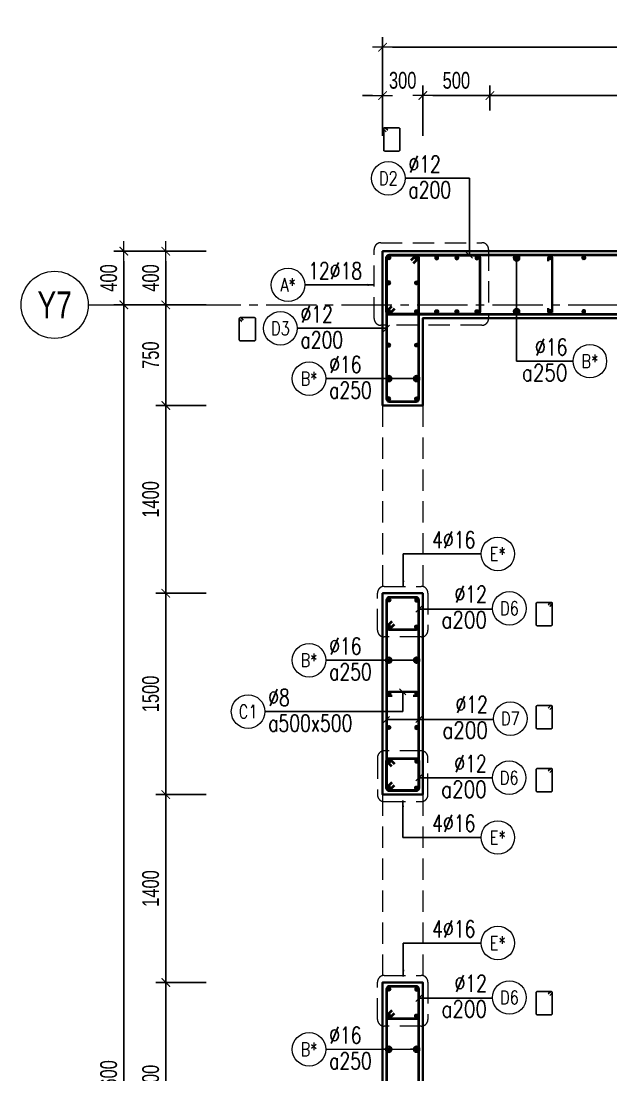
# Model space of a CAD drawing. Header units: millimetres. Extents: x 988833 to 1318015, y -9365 to 47591.
# Drawn here: x 1009907 to 1014300, y 39266 to 47120 of the extents above; entities that cross this region are included whole.
import ezdxf
from ezdxf.enums import TextEntityAlignment as Align

# ---------------------------------------------------------------- set-up
doc = ezdxf.new("R2010")
doc.units = ezdxf.units.MM
doc.header["$MEASUREMENT"] = 0
doc.linetypes.add('HIDDEN2', pattern=[4.7625, 3.175, -1.5875])
doc.linetypes.add('OF_Grid_1$0$CENTER2', pattern=[1.125, 0.75, -0.125, 0.125, -0.125])
doc.layers.get('0').update_dxf_attribs({"lineweight": 20})
doc.layers.get('Defpoints').update_dxf_attribs({"color": 151, "lineweight": 9})
for name, color, linetype, lineweight in [('KC-LEADER', 153, 'Continuous', 18), ('KC-THEP', 6, 'Continuous', 40), ('NDC_S_BEAM', 3, 'HIDDEN2', 20), ('NDC_S_DIM', 1, 'Continuous', 15), ('NDC_S_HIDDEN', 8, 'HIDDEN2', 13), ('NDC_S_LEADER', 1, 'Continuous', 15), ('NDC_S_REBAR', 4, 'Continuous', 35), ('NDC_S_STIRRUP', 4, 'Continuous', 40), ('NDC_S_VN TEXT', 7, 'Continuous', 20), ('NDC_S_WALL', 6, 'Continuous', 35), ('OF_Grid_1$0$NDC_S_AXIS', 5, 'OF_Grid_1$0$CENTER2', 13), ('OF_Grid_1$0$NDC_S_SYMBOL', 1, 'Continuous', 15), ('OF_Grid_1$0$NDC_S_TEXT SYMBOL', 7, 'Continuous', 20)]:
    doc.layers.add(name, color=color, linetype=linetype, lineweight=lineweight)
doc.layers.add('Ligature', color=1, linetype='Continuous')
doc.styles.add('NDC_ARIAL', font='arial.ttf', dxfattribs={"width": 0.85})
doc.styles.add('NDC_DIM', font='', dxfattribs={"width": 0.75})
doc.styles.add('NDC_EN TXT', font='romans.shx', dxfattribs={"width": 0.8})
doc.styles.add('OF_Grid_1$0$NDC_ANNO', font='', dxfattribs={"width": 0.8})
doc.styles.get('NDC_DIM').set_extended_font_data('Dotum')
doc.styles.get('OF_Grid_1$0$NDC_ANNO').set_extended_font_data('Dotum')
doc.dimstyles.new('NDC_1-50', dxfattribs={"dimscale": 50, "dimtxt": 2.5, "dimasz": 1, "dimexe": 1.5, "dimexo": 0, "dimgap": 0.8, "dimtad": 1, "dimdec": 0, "dimdsep": 46, "dimtxsty": 'NDC_ARIAL', "dimblk": 'DIMMARK', "dimcen": 49999.938995, "dimdle": 1.5, "dimclrd": 1, "dimclre": 1, "dimclrt": 3, "dimadec": 0, "dimazin": 0, "dimtfac": 1, "dimtdec": 0, "dimtix": 1, "dimtmove": 2, "dimatfit": 3, "dimfxl": 1, "dimarcsym": 0})
doc.dimstyles.new('NDC_dim_30', dxfattribs={"dimscale": 30, "dimtxt": 2.5, "dimasz": 1.5, "dimexe": 1.5, "dimexo": 2.5, "dimgap": 1, "dimtad": 1, "dimdec": 0, "dimzin": 0, "dimdsep": 46, "dimtxsty": 'NDC_DIM', "dimblk": 'DIMMARK', "dimcen": 0.09, "dimdle": 1.2, "dimclrd": 1, "dimclre": 1, "dimclrt": 3, "dimadec": 0, "dimazin": 0, "dimtfac": 1, "dimtdec": 0, "dimtix": 1, "dimtofl": 0, "dimtmove": 0, "dimatfit": 3, "dimfxl": 6, "dimfxlon": 1, "dimtolj": 1, "dimtzin": 0, "dimarcsym": 0})
doc.dimstyles.new('NDC_dim_50', dxfattribs={"dimscale": 50, "dimtxt": 2.5, "dimasz": 1.5, "dimexe": 1.5, "dimexo": 2.5, "dimgap": 1, "dimtad": 1, "dimdec": 0, "dimzin": 0, "dimdsep": 46, "dimtxsty": 'NDC_DIM', "dimblk": 'DIMMARK', "dimcen": 0.09, "dimdle": 1.2, "dimclrd": 1, "dimclre": 1, "dimclrt": 3, "dimadec": 0, "dimazin": 0, "dimtfac": 1, "dimtdec": 0, "dimtix": 1, "dimtofl": 0, "dimtmove": 0, "dimatfit": 3, "dimfxl": 6, "dimfxlon": 1, "dimtolj": 1, "dimtzin": 0, "dimarcsym": 0})

# ---------------------------------------------------------------- blocks, each defined once
blk = doc.blocks.new('THEP')
at = {"layer": 'KC-LEADER', "color": 6}
blk.add_circle((0, 0), 14, dxfattribs=at)
at = {"layer": 'KC-THEP'}
for p, q in [((-14, 0), (14, 0)), ((9.9, 9.9), (-9.9, -9.9)), ((-9.9, 9.9), (9.9, -9.9)), ((0, 14), (0, -14))]:
    blk.add_line(p, q, dxfattribs=at)
blk = doc.blocks.new('DIMMARK')
at = {"layer": 'NDC_S_DIM', "color": 1}
blk.add_line((-1.5, 0), (1, 0), dxfattribs=at)
at = {"layer": 'NDC_S_DIM', "color": 2, "const_width": 0.1}
blk.add_lwpolyline([(-0.42, -0.42), (0.42, 0.42)], dxfattribs=at)
blk = doc.blocks.new('*U10')
blk.add_circle((2.5, 0), 2.5)
at = {"layer": 'NDC_S_VN TEXT', "color": 3, "style": 'NDC_EN TXT'}
for tag, width, p in [('DK2', 0.75, (-0.85, 0.85)), ('KC2', 0.8, (-0.85, -2.97))]:
    blk.add_attdef(tag, text='', height=2.5, dxfattribs=dict(at, width=width)).set_placement(p, align=Align.RIGHT)
at = {"layer": 'NDC_S_VN TEXT', "color": 7, "style": 'NDC_EN TXT', "width": 0.8}
blk.add_attdef('SH3', text='', height=2, dxfattribs=at).set_placement((2.5, 0), align=Align.MIDDLE)
blk = doc.blocks.new('*U11')
blk.add_circle((-2.5, 0), 2.5)
at = {"layer": 'NDC_S_VN TEXT', "color": 3, "style": 'NDC_EN TXT', "width": 0.75}
for tag, p in [('DK1', (0.5, 0.85)), ('KC1', (0.5, -2.97))]:
    blk.add_attdef(tag, p, '', height=2.5, dxfattribs=at)
at = {"layer": 'NDC_S_VN TEXT', "color": 7, "style": 'NDC_EN TXT', "width": 0.8}
blk.add_attdef('SH2', text='', height=2, dxfattribs=at).set_placement((-2.5, 0), align=Align.MIDDLE)
blk = doc.blocks.new('*U13')
blk.add_circle((-2.5, 0), 2.5)
at = {"layer": 'NDC_S_VN TEXT', "color": 3, "style": 'NDC_EN TXT', "width": 0.75}
blk.add_attdef('DK1', (0.5, 0.85), '', height=2.5, dxfattribs=at)
at = {"layer": 'NDC_S_VN TEXT', "color": 7, "style": 'NDC_EN TXT', "width": 0.8}
blk.add_attdef('SH2', text='', height=2, dxfattribs=at).set_placement((-2.5, 0), align=Align.MIDDLE)
blk = doc.blocks.new('*D227')
at = {"layer": 'Defpoints', "color": 0, "transparency": 16777216}
for p in [(1012899, 46564.9), (1012599, 45404.9), (1012899, 44904.9)]:
    blk.add_point(p, dxfattribs=at)
at = {"layer": 'NDC_S_DIM', "color": 1, "lineweight": -2, "transparency": 16777216}
for p, q in [((1012599, 46264.9), (1012599, 46639.9)), ((1012899, 46264.9), (1012899, 46639.9)), ((1012524, 46564.9), (1012449, 46564.9)), ((1012974, 46564.9), (1013049, 46564.9))]:
    blk.add_line(p, q, dxfattribs=at)
at = {"layer": 'NDC_S_DIM', "color": 1, "lineweight": -2, "transparency": 16777216, "xscale": 75, "yscale": 75, "zscale": 75}
blk.add_blockref('DIMMARK', (1012599, 46564.9), dxfattribs=at)
at = {"layer": 'NDC_S_DIM', "color": 1, "lineweight": -2, "transparency": 16777216, "xscale": 75, "yscale": 75, "zscale": 75, "rotation": 180}
blk.add_blockref('DIMMARK', (1012899, 46564.9), dxfattribs=at)
at = {"layer": 'NDC_S_DIM', "color": 3, "transparency": 16777216, "insert": (1012749, 46677.5), "char_height": 125, "attachment_point": 5, "style": 'NDC_DIM'}
blk.add_mtext('\\A1;300', dxfattribs=at)
blk = doc.blocks.new('*D228')
at = {"layer": 'Defpoints', "color": 0, "transparency": 16777216}
for p in [(1013398.8, 46564.9), (1013398.8, 46328.1), (1012899, 44904.9)]:
    blk.add_point(p, dxfattribs=at)
at = {"layer": 'NDC_S_DIM', "color": 1, "lineweight": -2, "transparency": 16777216}
for p, q in [((1012899, 46264.9), (1012899, 46639.9)), ((1013398.8, 46453.1), (1013398.8, 46639.9)), ((1012974, 46564.9), (1013323.8, 46564.9))]:
    blk.add_line(p, q, dxfattribs=at)
at = {"layer": 'NDC_S_DIM', "color": 1, "lineweight": -2, "transparency": 16777216, "xscale": 75, "yscale": 75, "zscale": 75, "rotation": 180}
blk.add_blockref('DIMMARK', (1012899, 46564.9), dxfattribs=at)
at = {"layer": 'NDC_S_DIM', "color": 1, "lineweight": -2, "transparency": 16777216, "xscale": 75, "yscale": 75, "zscale": 75}
blk.add_blockref('DIMMARK', (1013398.8, 46564.9), dxfattribs=at)
at = {"layer": 'NDC_S_DIM', "color": 3, "transparency": 16777216, "insert": (1013148.9, 46677.5), "char_height": 125, "attachment_point": 5, "style": 'NDC_DIM'}
blk.add_mtext('\\A1;500', dxfattribs=at)
blk = doc.blocks.new('*D229')
at = {"layer": 'Defpoints', "color": 0, "transparency": 16777216}
for p in [(1015599, 46564.9), (1013398.8, 46328.1), (1015599, 44904.9)]:
    blk.add_point(p, dxfattribs=at)
at = {"layer": 'NDC_S_DIM', "color": 1, "lineweight": -2, "transparency": 16777216}
for p, q in [((1013398.8, 46453.1), (1013398.8, 46639.9)), ((1015599, 46264.9), (1015599, 46639.9)), ((1013473.8, 46564.9), (1015524, 46564.9))]:
    blk.add_line(p, q, dxfattribs=at)
at = {"layer": 'NDC_S_DIM', "color": 1, "lineweight": -2, "transparency": 16777216, "xscale": 75, "yscale": 75, "zscale": 75, "rotation": 180}
blk.add_blockref('DIMMARK', (1013398.8, 46564.9), dxfattribs=at)
at = {"layer": 'NDC_S_DIM', "color": 1, "lineweight": -2, "transparency": 16777216, "xscale": 75, "yscale": 75, "zscale": 75}
blk.add_blockref('DIMMARK', (1015599, 46564.9), dxfattribs=at)
at = {"layer": 'NDC_S_DIM', "color": 3, "transparency": 16777216, "insert": (1014498.9, 46677.5), "char_height": 125, "attachment_point": 5, "style": 'NDC_DIM'}
blk.add_mtext('\\A1;2200', dxfattribs=at)
blk = doc.blocks.new('*D220')
at = {"layer": 'Defpoints', "color": 0, "transparency": 16777216}
for p in [(1018899, 46925.2), (1012599, 45404.9), (1018899, 45404.9)]:
    blk.add_point(p, dxfattribs=at)
at = {"layer": 'NDC_S_DIM', "color": 1, "lineweight": -2, "transparency": 16777216}
for p, q in [((1012599, 46625.2), (1012599, 47000.2)), ((1018899, 46625.2), (1018899, 47000.2)), ((1012674, 46925.2), (1018824, 46925.2))]:
    blk.add_line(p, q, dxfattribs=at)
at = {"layer": 'NDC_S_DIM', "color": 1, "lineweight": -2, "transparency": 16777216, "xscale": 75, "yscale": 75, "zscale": 75, "rotation": 180}
blk.add_blockref('DIMMARK', (1012599, 46925.2), dxfattribs=at)
at = {"layer": 'NDC_S_DIM', "color": 1, "lineweight": -2, "transparency": 16777216, "xscale": 75, "yscale": 75, "zscale": 75}
blk.add_blockref('DIMMARK', (1018899, 46925.2), dxfattribs=at)
at = {"layer": 'NDC_S_DIM', "color": 3, "transparency": 16777216, "insert": (1015749, 47037.8), "char_height": 125, "attachment_point": 5, "style": 'NDC_DIM'}
blk.add_mtext('\\A1;6300', dxfattribs=at)
blk = doc.blocks.new('*U9')
blk.add_circle((2.5, 0), 2.5)
at = {"layer": 'NDC_S_VN TEXT', "color": 3, "style": 'NDC_EN TXT', "width": 0.75}
blk.add_attdef('DK2', text='', height=2.5, dxfattribs=at).set_placement((-0.85, 0.85), align=Align.RIGHT)
at = {"layer": 'NDC_S_VN TEXT', "color": 7, "style": 'NDC_EN TXT', "width": 0.8}
blk.add_attdef('SH3', text='', height=2, dxfattribs=at).set_placement((2.5, 0), align=Align.MIDDLE)
blk = doc.blocks.new('*U55')
at = {"layer": 'OF_Grid_1$0$NDC_S_SYMBOL'}
blk.add_line((5, 0), (9, 0), dxfattribs=at)
blk.add_circle((0, 0), 5, dxfattribs=at)
at = {"layer": 'OF_Grid_1$0$NDC_S_TEXT SYMBOL', "color": 7, "style": 'OF_Grid_1$0$NDC_ANNO', "width": 0.8}
blk.add_attdef('GRID', text='', height=4, rotation=270, dxfattribs=at).set_placement((0, 0), align=Align.MIDDLE)
blk = doc.blocks.new('*D212')
at = {"layer": 'Defpoints', "color": 0, "ltscale": 200, "transparency": 16777216}
for p in [(1010984.4, 45404.9), (1012599, 45404.9), (1012899, 45004.9)]:
    blk.add_point(p, dxfattribs=at)
at = {"layer": 'NDC_S_DIM', "color": 1, "lineweight": -2, "ltscale": 200, "transparency": 16777216}
for p, q in [((1011284.4, 45404.9), (1010909.4, 45404.9)), ((1010984.4, 45079.9), (1010984.4, 45329.9)), ((1011284.4, 45004.9), (1010909.4, 45004.9))]:
    blk.add_line(p, q, dxfattribs=at)
at = {"layer": 'NDC_S_DIM', "color": 1, "lineweight": -2, "ltscale": 200, "transparency": 16777216, "xscale": 75, "yscale": 75, "zscale": 75}
for p, rotation in [((1010984.4, 45404.9), 90), ((1010984.4, 45004.9), 270)]:
    blk.add_blockref('DIMMARK', p, dxfattribs=dict(at, rotation=rotation))
at = {"layer": 'NDC_S_DIM', "color": 3, "ltscale": 200, "transparency": 16777216, "insert": (1010871.9, 45204.9), "char_height": 125, "attachment_point": 5, "rotation": 90, "style": 'NDC_DIM'}
blk.add_mtext('\\A1;400', dxfattribs=at)
blk = doc.blocks.new('*D204')
at = {"layer": 'Defpoints', "color": 0, "ltscale": 200, "transparency": 16777216}
for p in [(1010671.8, 45004.9), (1012712.9, 45004.9), (1012713, 33405.2)]:
    blk.add_point(p, dxfattribs=at)
at = {"layer": 'NDC_S_DIM', "color": 1, "lineweight": -2, "ltscale": 200, "transparency": 16777216}
for p, q in [((1010971.8, 45004.9), (1010596.8, 45004.9)), ((1010671.8, 33480.2), (1010671.8, 44929.9)), ((1010971.8, 33405.2), (1010596.8, 33405.2))]:
    blk.add_line(p, q, dxfattribs=at)
at = {"layer": 'NDC_S_DIM', "color": 1, "lineweight": -2, "ltscale": 200, "transparency": 16777216, "xscale": 75, "yscale": 75, "zscale": 75}
for p, rotation in [((1010671.8, 45004.9), 90), ((1010671.8, 33405.2), 270)]:
    blk.add_blockref('DIMMARK', p, dxfattribs=dict(at, rotation=rotation))
at = {"layer": 'NDC_S_DIM', "color": 3, "ltscale": 200, "transparency": 16777216, "insert": (1010559.3, 39205), "char_height": 125, "attachment_point": 5, "rotation": 90, "style": 'NDC_DIM'}
blk.add_mtext('\\A1;11600', dxfattribs=at)
blk = doc.blocks.new('*D205')
at = {"layer": 'Defpoints', "color": 0, "ltscale": 200, "transparency": 16777216}
for p in [(1010671.8, 45404.9), (1012599, 45404.9), (1012712.9, 45004.9)]:
    blk.add_point(p, dxfattribs=at)
at = {"layer": 'NDC_S_DIM', "color": 1, "lineweight": -2, "ltscale": 200, "transparency": 16777216}
for p, q in [((1010971.8, 45404.9), (1010596.8, 45404.9)), ((1010671.8, 45079.9), (1010671.8, 45329.9)), ((1010971.8, 45004.9), (1010596.8, 45004.9))]:
    blk.add_line(p, q, dxfattribs=at)
at = {"layer": 'NDC_S_DIM', "color": 1, "lineweight": -2, "ltscale": 200, "transparency": 16777216, "xscale": 75, "yscale": 75, "zscale": 75}
for p, rotation in [((1010671.8, 45404.9), 90), ((1010671.8, 45004.9), 270)]:
    blk.add_blockref('DIMMARK', p, dxfattribs=dict(at, rotation=rotation))
at = {"layer": 'NDC_S_DIM', "color": 3, "ltscale": 200, "transparency": 16777216, "insert": (1010559.3, 45204.9), "char_height": 125, "attachment_point": 5, "rotation": 90, "style": 'NDC_DIM'}
blk.add_mtext('\\A1;400', dxfattribs=at)
blk = doc.blocks.new('*D199')
at = {"layer": 'Defpoints', "color": 0, "ltscale": 200, "transparency": 16777216}
for p in [(1010984.4, 39954.9), (1012871.2, 39954.9), (1012871.2, 38454.9)]:
    blk.add_point(p, dxfattribs=at)
at = {"layer": 'NDC_S_DIM', "color": 1, "lineweight": -2, "ltscale": 200, "transparency": 16777216}
for p, q in [((1011284.4, 39954.9), (1010909.4, 39954.9)), ((1010984.4, 38529.9), (1010984.4, 39879.9)), ((1011284.4, 38454.9), (1010909.4, 38454.9))]:
    blk.add_line(p, q, dxfattribs=at)
at = {"layer": 'NDC_S_DIM', "color": 1, "lineweight": -2, "ltscale": 200, "transparency": 16777216, "xscale": 75, "yscale": 75, "zscale": 75}
for p, rotation in [((1010984.4, 39954.9), 90), ((1010984.4, 38454.9), 270)]:
    blk.add_blockref('DIMMARK', p, dxfattribs=dict(at, rotation=rotation))
at = {"layer": 'NDC_S_DIM', "color": 3, "ltscale": 200, "transparency": 16777216, "insert": (1010871.9, 39204.9), "char_height": 125, "attachment_point": 5, "rotation": 90, "style": 'NDC_DIM'}
blk.add_mtext('\\A1;1500', dxfattribs=at)
blk = doc.blocks.new('*D200')
at = {"layer": 'Defpoints', "color": 0, "ltscale": 200, "transparency": 16777216}
for p in [(1010984.4, 41354.9), (1012871.2, 41354.9), (1012871.2, 39954.9)]:
    blk.add_point(p, dxfattribs=at)
at = {"layer": 'NDC_S_DIM', "color": 1, "lineweight": -2, "ltscale": 200, "transparency": 16777216}
for p, q in [((1011284.4, 41354.9), (1010909.4, 41354.9)), ((1010984.4, 40029.9), (1010984.4, 41279.9)), ((1011284.4, 39954.9), (1010909.4, 39954.9))]:
    blk.add_line(p, q, dxfattribs=at)
at = {"layer": 'NDC_S_DIM', "color": 1, "lineweight": -2, "ltscale": 200, "transparency": 16777216, "xscale": 75, "yscale": 75, "zscale": 75}
for p, rotation in [((1010984.4, 41354.9), 90), ((1010984.4, 39954.9), 270)]:
    blk.add_blockref('DIMMARK', p, dxfattribs=dict(at, rotation=rotation))
at = {"layer": 'NDC_S_DIM', "color": 3, "ltscale": 200, "transparency": 16777216, "insert": (1010871.9, 40654.9), "char_height": 125, "attachment_point": 5, "rotation": 90, "style": 'NDC_DIM'}
blk.add_mtext('\\A1;1400', dxfattribs=at)
blk = doc.blocks.new('*D201')
at = {"layer": 'Defpoints', "color": 0, "ltscale": 200, "transparency": 16777216}
for p in [(1010984.4, 42854.9), (1012871.2, 42854.9), (1012871.2, 41354.9)]:
    blk.add_point(p, dxfattribs=at)
at = {"layer": 'NDC_S_DIM', "color": 1, "lineweight": -2, "ltscale": 200, "transparency": 16777216}
for p, q in [((1011284.4, 42854.9), (1010909.4, 42854.9)), ((1010984.4, 41429.9), (1010984.4, 42779.9)), ((1011284.4, 41354.9), (1010909.4, 41354.9))]:
    blk.add_line(p, q, dxfattribs=at)
at = {"layer": 'NDC_S_DIM', "color": 1, "lineweight": -2, "ltscale": 200, "transparency": 16777216, "xscale": 75, "yscale": 75, "zscale": 75}
for p, rotation in [((1010984.4, 42854.9), 90), ((1010984.4, 41354.9), 270)]:
    blk.add_blockref('DIMMARK', p, dxfattribs=dict(at, rotation=rotation))
at = {"layer": 'NDC_S_DIM', "color": 3, "ltscale": 200, "transparency": 16777216, "insert": (1010871.9, 42104.9), "char_height": 125, "attachment_point": 5, "rotation": 90, "style": 'NDC_DIM'}
blk.add_mtext('\\A1;1500', dxfattribs=at)
blk = doc.blocks.new('*D202')
at = {"layer": 'Defpoints', "color": 0, "ltscale": 200, "transparency": 16777216}
for p in [(1010984.4, 44254.9), (1012871.2, 44254.9), (1012871.2, 42854.9)]:
    blk.add_point(p, dxfattribs=at)
at = {"layer": 'NDC_S_DIM', "color": 1, "lineweight": -2, "ltscale": 200, "transparency": 16777216}
for p, q in [((1011284.4, 44254.9), (1010909.4, 44254.9)), ((1010984.4, 42929.9), (1010984.4, 44179.9)), ((1011284.4, 42854.9), (1010909.4, 42854.9))]:
    blk.add_line(p, q, dxfattribs=at)
at = {"layer": 'NDC_S_DIM', "color": 1, "lineweight": -2, "ltscale": 200, "transparency": 16777216, "xscale": 75, "yscale": 75, "zscale": 75}
for p, rotation in [((1010984.4, 44254.9), 90), ((1010984.4, 42854.9), 270)]:
    blk.add_blockref('DIMMARK', p, dxfattribs=dict(at, rotation=rotation))
at = {"layer": 'NDC_S_DIM', "color": 3, "ltscale": 200, "transparency": 16777216, "insert": (1010871.9, 43554.9), "char_height": 125, "attachment_point": 5, "rotation": 90, "style": 'NDC_DIM'}
blk.add_mtext('\\A1;1400', dxfattribs=at)
blk = doc.blocks.new('*D203')
at = {"layer": 'Defpoints', "color": 0, "ltscale": 200, "transparency": 16777216}
for p in [(1010984.4, 45004.9), (1012712.9, 45004.9), (1012871.2, 44254.9)]:
    blk.add_point(p, dxfattribs=at)
at = {"layer": 'NDC_S_DIM', "color": 1, "lineweight": -2, "ltscale": 200, "transparency": 16777216}
for p, q in [((1011284.4, 45004.9), (1010909.4, 45004.9)), ((1010984.4, 44329.9), (1010984.4, 44929.9)), ((1011284.4, 44254.9), (1010909.4, 44254.9))]:
    blk.add_line(p, q, dxfattribs=at)
at = {"layer": 'NDC_S_DIM', "color": 1, "lineweight": -2, "ltscale": 200, "transparency": 16777216, "xscale": 75, "yscale": 75, "zscale": 75}
for p, rotation in [((1010984.4, 45004.9), 90), ((1010984.4, 44254.9), 270)]:
    blk.add_blockref('DIMMARK', p, dxfattribs=dict(at, rotation=rotation))
at = {"layer": 'NDC_S_DIM', "color": 3, "ltscale": 200, "transparency": 16777216, "insert": (1010871.9, 44629.9), "char_height": 125, "attachment_point": 5, "rotation": 90, "style": 'NDC_DIM'}
blk.add_mtext('\\A1;750', dxfattribs=at)

msp = doc.modelspace()

# ---------------------------------------------------------------- linework, layer by layer
at = {"layer": 'Ligature'}
for points in [[(1012625.8, 46294.8), (1012609.8, 46310.7, -0.668179), (1012615.6, 46324.7), (1012720.2, 46324.7, -0.414214), (1012728.4, 46316.5), (1012728.4, 46159.4, -0.414214), (1012720.2, 46151.2), (1012615.6, 46151.2, -0.414214), (1012607.4, 46159.4), (1012607.4, 46316.5, -0.668179), (1012621.4, 46322.3), (1012637.4, 46306.3)], [(1011550.2, 44880), (1011534.2, 44895.9, -0.668179), (1011540, 44909.9), (1011644.6, 44909.9, -0.414214), (1011652.8, 44901.7), (1011652.8, 44744.6, -0.414214), (1011644.6, 44736.4), (1011540, 44736.4, -0.414214), (1011531.8, 44744.6), (1011531.8, 44901.7, -0.668179), (1011545.7, 44907.5), (1011561.7, 44891.5)], [(1013845.1, 42757.1), (1013861, 42773.1, 0.668179), (1013855.2, 42787), (1013750.6, 42787, 0.414214), (1013742.5, 42778.9), (1013742.5, 42621.8, 0.414214), (1013750.6, 42613.6), (1013855.2, 42613.6, 0.414214), (1013863.4, 42621.8), (1013863.4, 42778.9, 0.668179), (1013849.5, 42784.6), (1013833.5, 42768.7)], [(1013845, 41988), (1013861, 42003.9, 0.668179), (1013855.2, 42017.9), (1013750.6, 42017.9, 0.414214), (1013742.4, 42009.7), (1013742.4, 41852.6, 0.414214), (1013750.6, 41844.4), (1013855.2, 41844.4, 0.414214), (1013863.4, 41852.6), (1013863.4, 42009.7, 0.668179), (1013849.4, 42015.5), (1013833.5, 41999.5)], [(1013845, 41519.4), (1013861, 41535.4, 0.668179), (1013855.2, 41549.3), (1013750.6, 41549.3, 0.414214), (1013742.4, 41541.1), (1013742.4, 41384, 0.414214), (1013750.6, 41375.9), (1013855.2, 41375.9, 0.414214), (1013863.4, 41384), (1013863.4, 41541.1, 0.668179), (1013849.4, 41546.9), (1013833.5, 41530.9)], [(1013845.1, 39857.1), (1013861, 39873.1, 0.668179), (1013855.2, 39887), (1013750.6, 39887, 0.414214), (1013742.5, 39878.9), (1013742.5, 39721.8, 0.414214), (1013750.6, 39713.6), (1013855.2, 39713.6, 0.414214), (1013863.4, 39721.8), (1013863.4, 39878.9, 0.668179), (1013849.5, 39884.6), (1013833.5, 39868.7)]]:
    msp.add_lwpolyline(points, format="xyb", dxfattribs=at)
at = {"layer": 'NDC_S_BEAM', "ltscale": 50}
for p, q in [((1012599, 44254.9), (1012599, 42854.9)), ((1012899, 44254.9), (1012899, 42854.9)), ((1012599, 41354.9), (1012599, 39954.9)), ((1012899, 41354.9), (1012899, 39954.9))]:
    msp.add_line(p, q, dxfattribs=at)
at = {"layer": 'NDC_S_HIDDEN', "ltscale": 50}
for points in [[(1012586.7, 45468.3), (1013338.9, 45468.3, -0.414214), (1013388.9, 45418.3), (1013388.9, 44902.5, -0.414214), (1013338.9, 44852.5), (1012586.7, 44852.5, -0.414214), (1012536.7, 44902.5), (1012536.7, 45418.3, -0.414214)], [(1012611.4, 42907), (1012887.2, 42907, -0.414214), (1012937.2, 42857), (1012937.2, 42579.4, -0.414214), (1012887.2, 42529.4), (1012611.4, 42529.4, -0.414214), (1012561.4, 42579.4), (1012561.4, 42857, -0.414214)], [(1012611.4, 41302.9), (1012887.2, 41302.9, 0.414214), (1012937.2, 41352.9), (1012937.2, 41630.4, 0.414214), (1012887.2, 41680.4), (1012611.4, 41680.4, 0.414214), (1012561.4, 41630.4), (1012561.4, 41352.9, 0.414214)], [(1012611.4, 40007), (1012887.2, 40007, -0.414214), (1012937.2, 39957), (1012937.2, 39679.4, -0.414214), (1012887.2, 39629.4), (1012611.4, 39629.4, -0.414214), (1012561.4, 39679.4), (1012561.4, 39957, -0.414214)]]:
    msp.add_lwpolyline(points, format="xyb", close=True, dxfattribs=at)
at = {"layer": 'NDC_S_REBAR'}
for points in [[(1013832.8, 45329.9), (1013832.8, 45354.9, -1), (1013862.8, 45354.9), (1013862.8, 44954.9, -1), (1013832.8, 44954.9), (1013832.8, 44979.9)], [(1012827.5, 42089.9), (1012852.5, 42089.9, 1), (1012852.5, 42119.9), (1012645.5, 42119.9, 1), (1012645.5, 42089.9), (1012670.5, 42089.9)]]:
    msp.add_lwpolyline(points, format="xyb", dxfattribs=at)
at = {"layer": 'NDC_S_STIRRUP'}
for points in [[(1018809, 44974.9), (1018849, 44934.9, 0.414214), (1018869, 44954.9), (1018869, 45354.9, 0.414214), (1018849, 45374.9), (1012649, 45374.9, 0.414214), (1012629, 45354.9), (1012629, 44954.9, 0.414214), (1012649, 44934.9), (1018849, 44934.9, 0.414214), (1018869, 44954.9), (1018829, 44994.9)], [(1012689, 44974.9), (1012649, 44934.9, -0.414214), (1012629, 44954.9), (1012629, 45354.9, -0.414214), (1012649, 45374.9), (1013302.5, 45374.9, -0.414214), (1013322.5, 45354.9), (1013322.5, 44954.9, -0.414214), (1013302.5, 44934.9), (1012649, 44934.9, -0.414214), (1012629, 44954.9), (1012669, 44994.9)], [(1012829, 45314.9), (1012869, 45354.9, 0.414214), (1012849, 45374.9), (1012649, 45374.9, 0.414214), (1012629, 45354.9), (1012629, 44304.9, 0.414214), (1012649, 44284.9), (1012849, 44284.9, 0.414214), (1012869, 44304.9), (1012869, 45354.9, 0.414214), (1012849, 45374.9), (1012809, 45334.9)], [(1012669, 41444.9), (1012629, 41404.9, 0.414214), (1012649, 41384.9), (1012849, 41384.9, 0.414214), (1012869, 41404.9), (1012869, 42804.9, 0.414214), (1012849, 42824.9), (1012649, 42824.9, 0.414214), (1012629, 42804.9), (1012629, 41404.9, 0.414214), (1012649, 41384.9), (1012689, 41424.9)], [(1012669, 42645.4), (1012629, 42605.4, 0.414214), (1012649, 42585.4), (1012849, 42585.4, 0.414214), (1012869, 42605.4), (1012869, 42804.9, 0.414214), (1012849, 42824.9), (1012649, 42824.9, 0.414214), (1012629, 42804.9), (1012629, 42605.4, 0.414214), (1012649, 42585.4), (1012689, 42625.4)], [(1012669, 41564.4), (1012629, 41604.4, -0.414214), (1012649, 41624.4), (1012849, 41624.4, -0.414214), (1012869, 41604.4), (1012869, 41404.9, -0.414214), (1012849, 41384.9), (1012649, 41384.9, -0.414214), (1012629, 41404.9), (1012629, 41604.4, -0.414214), (1012649, 41624.4), (1012689, 41584.4)], [(1012669, 38544.9), (1012629, 38504.9, 0.414214), (1012649, 38484.9), (1012849, 38484.9, 0.414214), (1012869, 38504.9), (1012869, 39904.9, 0.414214), (1012849, 39924.9), (1012649, 39924.9, 0.414214), (1012629, 39904.9), (1012629, 38504.9, 0.414214), (1012649, 38484.9), (1012689, 38524.9)], [(1012669, 39745.4), (1012629, 39705.4, 0.414214), (1012649, 39685.4), (1012849, 39685.4, 0.414214), (1012869, 39705.4), (1012869, 39904.9, 0.414214), (1012849, 39924.9), (1012649, 39924.9, 0.414214), (1012629, 39904.9), (1012629, 39705.4, 0.414214), (1012649, 39685.4), (1012689, 39725.4)]]:
    msp.add_lwpolyline(points, format="xyb", dxfattribs=at)
at = {"layer": 'NDC_S_WALL'}
msp.add_line((1012599, 41354.9), (1012899, 41354.9), dxfattribs=at)
for points in [[(1012899, 44254.9), (1012899, 44904.9), (1015599, 44904.9), (1015599, 33504.9), (1012899, 33504.9), (1012899, 34154.9), (1012599, 34154.9), (1012599, 33004.9), (1018899, 33004.9), (1018899, 33004.9), (1018899, 34154.9), (1018599, 34154.9), (1018599, 33504.9), (1018599, 33504.9), (1015899, 33504.9), (1015899, 44904.9), (1018599, 44904.9), (1018599, 44904.9), (1018599, 44254.9), (1018899, 44254.9), (1018899, 45404.9), (1018899, 45404.9), (1012599, 45404.9), (1012599, 44254.9)], [(1012599, 44254.9), (1012899, 44254.9)], [(1012899, 41354.9), (1012599, 41354.9), (1012599, 42854.9), (1012899, 42854.9), (1012899, 41354.9)], [(1012899, 38454.9), (1012599, 38454.9), (1012599, 39954.9), (1012899, 39954.9), (1012899, 38454.9)]]:
    msp.add_lwpolyline(points, dxfattribs=at)
at = {"layer": 'OF_Grid_1$0$NDC_S_AXIS', "ltscale": 500}
msp.add_line((1010606.5, 45004.9), (1020627.9, 45004.9), dxfattribs=at)

# ---------------------------------------------------------------- block references
at = {"layer": 'KC-THEP'}
for p, rotation in [((1012645.5, 45354.9), 189.6685644363809), ((1013597.8, 45354.9), 189.6685644363809), ((1013847.8, 45354.9), 189.6685644363809), ((1014097.8, 45354.9), 189.6685644363809), ((1012852.5, 45168.9), 9.66856443638095), ((1012852.5, 44954.9), 9.66856443638095), ((1013002.5, 44954.9), 9.66856443638095), ((1013152.5, 44954.9), 9.66856443638095), ((1013302.5, 44954.9), 9.66856443638095), ((1012852.5, 44704.9), 9.668564436380946), ((1012852.5, 44454.9), 9.668564436380946), ((1012852.5, 44304.9), 9.668564436380946), ((1012645.5, 42804.9), 189.6685644363809), ((1012852.5, 42604.9), 9.668564436380926), ((1012645.5, 42354.9), 189.6685644363809), ((1012645.5, 42104.9), 189.6685644363809), ((1012645.5, 41854.9), 189.6685644363809), ((1012645.5, 41604.9), 189.6685644363809), ((1012852.5, 41404.9), 9.668564436380946), ((1012645.5, 39904.9), 189.6685644363809), ((1012852.5, 39704.9), 9.668564436380926), ((1012645.5, 39454.9), 189.6685644363809)]:
    msp.add_blockref('THEP', p, dxfattribs=dict(at, rotation=rotation))
at = {"layer": 'KC-THEP', "xscale": -1}
for p, rotation in [((1012852.5, 45354.9), 170.331435563619), ((1013002.5, 45354.9), 170.331435563619), ((1013152.5, 45354.9), 170.331435563619), ((1013302.5, 45354.9), 170.331435563619), ((1012645.5, 45168.9), 350.3314355636191), ((1012645.5, 44954.9), 350.3314355636191), ((1013597.8, 44954.9), 350.3314355636191), ((1013847.8, 44954.9), 350.3314355636191), ((1014097.8, 44954.9), 350.3314355636191), ((1012645.5, 44704.9), 350.3314355636191), ((1012645.5, 44454.9), 350.3314355636191), ((1012645.5, 44304.9), 350.3314355636191), ((1012852.5, 42804.9), 170.331435563619), ((1012645.5, 42604.9), 350.3314355636191), ((1012852.5, 42354.9), 170.331435563619), ((1012852.5, 42104.9), 170.331435563619), ((1012852.5, 41854.9), 170.331435563619), ((1012852.5, 41604.9), 170.331435563619), ((1012645.5, 41404.9), 350.3314355636191), ((1012852.5, 39904.9), 170.331435563619), ((1012645.5, 39704.9), 350.3314355636191), ((1012852.5, 39454.9), 170.331435563619)]:
    msp.add_blockref('THEP', p, dxfattribs=dict(at, rotation=rotation))
at = {"layer": 'NDC_S_VN TEXT', "xscale": 50, "yscale": 50, "zscale": 50}
for name, p, values in [('*U11', (1012767.1, 45948.1), {'SH2': 'D2', 'DK1': '%%C12', 'KC1': 'a200'}), ('*U13', (1012020, 45153.8), {'SH2': 'A*', 'DK1': '12%%C18'}), ('*U11', (1011963.1, 44829.9), {'SH2': 'D3', 'DK1': '%%C12', 'KC1': 'a200'}), ('*U10', (1014018.4, 44585.2), {'SH3': 'B*', 'DK2': '%%C16', 'KC2': 'a250'}), ('*U11', (1012176.6, 44454.9), {'SH2': 'B*', 'DK1': '%%C16', 'KC1': 'a250'}), ('*U9', (1013332.9, 43148.5), {'SH3': 'E*', 'DK2': '4%%c16'}), ('*U10', (1013419.2, 42742.8), {'SH3': 'D6', 'DK2': '%%c12', 'KC2': 'a200'}), ('*U11', (1012176.6, 42356.2), {'SH2': 'B*', 'DK1': '%%C16', 'KC1': 'a250'}), ('*U11', (1011722.6, 41973.6), {'SH2': 'C1', 'DK1': '%%c8', 'KC1': 'a500x500'}), ('*U10', (1013425.7, 41921.1), {'SH3': 'D7', 'DK2': '%%c12', 'KC2': 'a200'}), ('*U10', (1013417.3, 41480.4), {'SH3': 'D6', 'DK2': '%%c12', 'KC2': 'a200'}), ('*U9', (1013332.9, 41035.4), {'SH3': 'E*', 'DK2': '4%%c16'}), ('*U9', (1013332.9, 40248.5), {'SH3': 'E*', 'DK2': '4%%c16'}), ('*U10', (1013419.2, 39842.8), {'SH3': 'D6', 'DK2': '%%c12', 'KC2': 'a200'}), ('*U11', (1012176.6, 39456.2), {'SH2': 'B*', 'DK1': '%%C16', 'KC1': 'a250'})]:
    msp.add_blockref(name, p, dxfattribs=at).add_auto_attribs(values)
at = {"layer": 'OF_Grid_1$0$NDC_S_AXIS'}
ref = msp.add_blockref('*U55', (1010156.5, 45004.9), dxfattribs=dict(at, xscale=50, yscale=50, zscale=50))
ref.add_attrib('GRID', 'Y7', dxfattribs={"layer": 'OF_Grid_1$0$NDC_S_TEXT SYMBOL', "color": 7, "height": 200, "style": 'OF_Grid_1$0$NDC_ANNO', "width": 0.8}).set_placement((1010156.5, 45004.9), align=Align.MIDDLE)

# ---------------------------------------------------------------- dimensions: what is measured, and where the dimension line sits
at = {"layer": 'NDC_S_DIM'}
for base, p2, picture, middle in [((1018899, 46925.2), (1018899, 45404.9), '*D220', (1015749, 47037.8)), ((1012899, 46564.9), (1012899, 44904.9), '*D227', (1012749, 46677.5))]:
    dim = msp.add_linear_dim(base=base, p1=(1012599, 45404.9), p2=p2, dimstyle='NDC_dim_50', dxfattribs=at)
    dim.commit()
    dim.dimension.update_dxf_attribs({"geometry": picture, "text_midpoint": middle})
for base, p1, p2, picture, middle in [((1013398.8, 46564.9), (1012899, 44904.9), (1013398.8, 46328.1), '*D228', (1013148.9, 46677.5)), ((1015599, 46564.9), (1013398.8, 46328.1), (1015599, 44904.9), '*D229', (1014498.9, 46677.5))]:
    dim = msp.add_linear_dim(base=base, p1=p1, p2=p2, dimstyle='NDC_dim_50', override={"dimtmove": 1}, dxfattribs=at)
    dim.commit()
    dim.dimension.update_dxf_attribs({"geometry": picture, "text_midpoint": middle})
at = {"layer": 'NDC_S_DIM', "ltscale": 200}
for base, p1, p2, picture, middle in [((1010671.8, 45404.9), (1012712.9, 45004.9), (1012599, 45404.9), '*D205', (1010559.3, 45204.9)), ((1010671.8, 45004.9), (1012713, 33405.2), (1012712.9, 45004.9), '*D204', (1010559.3, 39205)), ((1010984.4, 45004.9), (1012871.2, 44254.9), (1012712.9, 45004.9), '*D203', (1010871.9, 44629.9)), ((1010984.4, 44254.9), (1012871.2, 42854.9), (1012871.2, 44254.9), '*D202', (1010871.9, 43554.9)), ((1010984.4, 42854.9), (1012871.2, 41354.9), (1012871.2, 42854.9), '*D201', (1010871.9, 42104.9)), ((1010984.4, 41354.9), (1012871.2, 39954.9), (1012871.2, 41354.9), '*D200', (1010871.9, 40654.9)), ((1010984.4, 39954.9), (1012871.2, 38454.9), (1012871.2, 39954.9), '*D199', (1010871.9, 39204.9))]:
    dim = msp.add_linear_dim(base=base, p1=p1, p2=p2, angle=90, dimstyle='NDC_dim_50', override={"dimtmove": 1}, dxfattribs=at)
    dim.commit()
    dim.dimension.update_dxf_attribs({"geometry": picture, "text_midpoint": middle})
dim = msp.add_linear_dim(base=(1010984.4, 45404.9), p1=(1012899, 45004.9), p2=(1012599, 45404.9), angle=90, dimstyle='NDC_dim_50', override={"dimtmove": 1}, dxfattribs=at)
dim.commit()
dim.dimension.update_dxf_attribs({"geometry": '*D212', "text_midpoint": (1010984.4, 45204.9), "dimtype": 160})

# ---------------------------------------------------------------- leaders
at = {"layer": 'NDC_S_LEADER'}
for points, dimstyle, override in [([(1013245.5, 45374.9), (1013245.5, 45948.1), (1012767.1, 45948.1)], 'NDC_dim_30', {"dimtad": 0, "dimldrblk": 'Oblique'}), ([(1013597.8, 45354.9), (1013597.8, 44585), (1014018.4, 44585)], 'NDC_dim_30', {"dimgap": 1, "dimtad": 0, "dimldrblk": 'Origin'}), ([(1013597.8, 44954.9), (1013597.8, 44585), (1014018.4, 44585)], 'NDC_dim_30', {"dimgap": 1, "dimtad": 0, "dimldrblk": 'Origin'}), ([(1012629, 44829.9), (1011961, 44829.9)], 'NDC_dim_30', {"dimtad": 0, "dimldrblk": 'Oblique'}), ([(1012852.5, 44454.9), (1012176.6, 44454.9)], 'NDC_dim_30', {"dimtad": 0, "dimldrblk": 'Origin'}), ([(1012645.5, 44454.9), (1012176.6, 44454.9)], 'NDC_dim_30', {"dimtad": 0, "dimldrblk": 'Origin'}), ([(1012753.6, 42899.6), (1012753.6, 43148.5), (1013335.1, 43148.5)], 'NDC_1-50', {"dimgap": 0.8, "dimtad": 0}), ([(1012869, 42736.5), (1013419.4, 42736.5)], 'NDC_dim_30', {"dimtad": 0, "dimldrblk": 'Oblique'}), ([(1012852.8, 42356.6), (1012176.6, 42356.2)], 'NDC_dim_30', {"dimtad": 0, "dimldrblk": 'Origin'}), ([(1012645.3, 42356.4), (1012176.6, 42356.2)], 'NDC_dim_30', {"dimtad": 0, "dimldrblk": 'Origin'}), ([(1012749, 42119.9), (1012749, 41973.9), (1011722.6, 41973.7)], 'NDC_dim_30', {"dimtad": 0, "dimldrblk": 'Oblique'}), ([(1012629, 41914.8), (1013425.9, 41914.8)], 'NDC_dim_30', {"dimtad": 0, "dimldrblk": 'Oblique'}), ([(1012869, 41914.8), (1013425.9, 41914.8)], 'NDC_dim_30', {"dimtad": 0, "dimldrblk": 'Oblique'}), ([(1012869, 41480.4), (1013419.3, 41480.4)], 'NDC_dim_30', {"dimtad": 0, "dimldrblk": 'Oblique'}), ([(1012751.1, 41311.4), (1012751.1, 41035.4), (1013332.7, 41035.4)], 'NDC_1-50', {"dimgap": 0.8, "dimtad": 0}), ([(1012753.6, 39999.6), (1012753.6, 40248.5), (1013335.1, 40248.5)], 'NDC_1-50', {"dimgap": 0.8, "dimtad": 0}), ([(1012869, 39836.5), (1013419.4, 39836.5)], 'NDC_dim_30', {"dimtad": 0, "dimldrblk": 'Oblique'}), ([(1012852.8, 39456.6), (1012176.6, 39456.2)], 'NDC_dim_30', {"dimtad": 0, "dimldrblk": 'Origin'}), ([(1012645.3, 39456.4), (1012176.6, 39456.2)], 'NDC_dim_30', {"dimtad": 0, "dimldrblk": 'Origin'})]:
    msp.add_leader(points, dimstyle=dimstyle, override=override, dxfattribs=at)
msp.add_leader([(1012538.8, 45153.8), (1012020, 45153.8)], dimstyle='NDC_1-50', dxfattribs=at)

doc.saveas('drawing.dxf')
